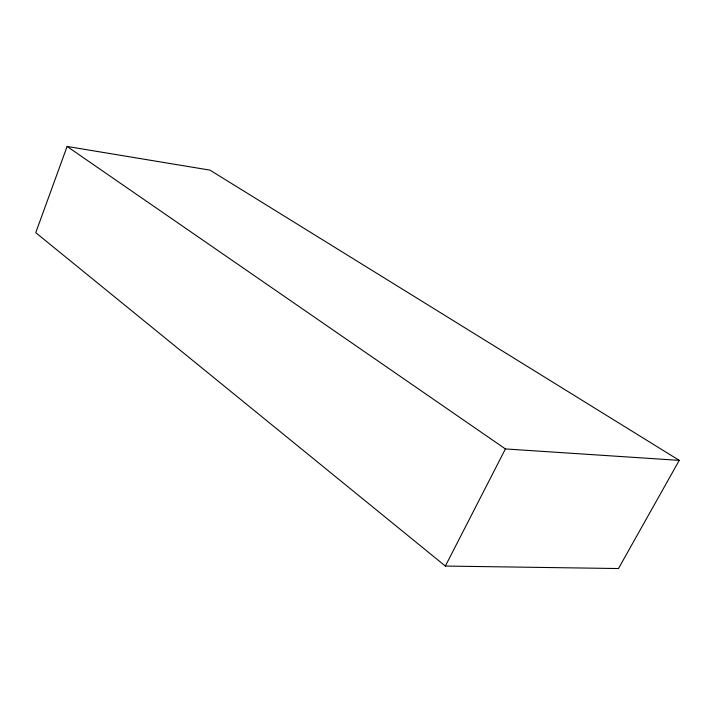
<?xml version="1.0" encoding="UTF-8"?>
<svg xmlns="http://www.w3.org/2000/svg" width="715" height="715" viewBox="0 0 715 715"><rect width="100%" height="100%" fill="white"/><g stroke="black" fill="none" stroke-linecap="round" stroke-linejoin="round"><path stroke-width="1.07" d="M67.112 146.459L35.75 232.688L445.365 566.057L618.484 568.541L679.25 460.371L209.969 170.125L67.112 146.459L505.416 448.94L679.25 460.371M445.365 566.057L505.416 448.94"/></g></svg>
